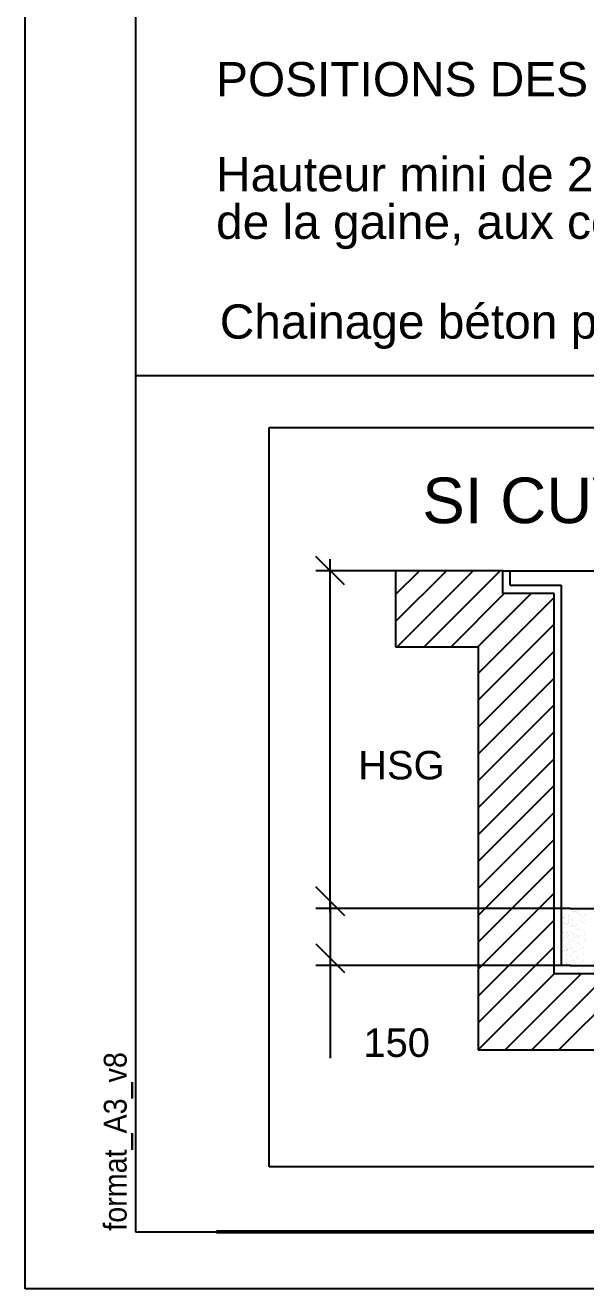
# Paper-space layout 'ldTemplatePARS001R3OrderA3BWPP03 (2)' of a CAD drawing. Header units: millimetres. Extents: x 302 to 722, y -383 to -86.
# Drawn here: x 302 to 351.1, y -383 to -272.2 of the extents above; entities that cross this region are included whole.
import ezdxf

# ---------------------------------------------------------------- set-up
doc = ezdxf.new("R2010")
doc.units = ezdxf.units.MM
doc.layers.add('AM_0', color=7, linetype='Continuous', lineweight=50)
doc.layers.add('AM_6', color=2, linetype='Continuous', lineweight=35)
doc.layers.add('DXF', color=7, linetype='Continuous')
doc.layers.add('DXF_FETT', color=7, linetype='Continuous')
doc.styles.add('LD', font='ARIALUNI.TTF')
doc.styles.get("Standard").update_dxf_attribs({"font": 'ARIALUNI.TTF'})

psp = doc.layouts.new('ldTemplatePARS001R3OrderA3BWPP03 (2)')

# ---------------------------------------------------------------- linework, layer by layer
psp.add_line((475.359, -302.975), (311.65, -302.975))
at = {"color": 7}
for p, q in [((323.362, -372.317), (323.362, -307.511)), ((323.362, -307.511), (421.168, -307.511)), ((329.971, -321.309), (327.471, -318.809)), ((334.449, -320.059), (327.471, -320.059)), ((328.721, -350.02), (328.721, -319.059)), ((334.449, -320.059), (334.449, -326.726)), ((341.687, -320.059), (334.449, -320.059)), ((334.449, -324.515), (338.904, -320.059)), ((334.449, -322.158), (336.547, -320.059)), ((334.594, -326.726), (341.261, -320.059)), ((336.951, -326.726), (343.618, -320.059)), ((343.854, -320.059), (341.687, -320.059)), ((343.854, -322.059), (343.854, -320.059)), ((343.854, -320.059), (360.242, -320.059)), ((344.484, -321.332), (344.484, -320.059)), ((339.308, -326.726), (343.975, -322.059)), ((341.665, -326.726), (346.332, -322.059)), ((347.021, -322.059), (343.854, -322.059)), ((344.484, -321.332), (348.976, -321.332)), ((348.354, -322.059), (347.021, -322.059)), ((348.354, -355.393), (348.354, -322.059)), ((348.976, -321.332), (348.976, -354.665)), ((341.687, -329.061), (348.354, -322.395)), ((341.687, -331.418), (348.354, -324.752)), ((334.449, -326.726), (341.687, -326.726)), ((341.687, -326.726), (341.687, -362.059)), ((341.687, -333.775), (348.354, -327.109)), ((341.687, -336.132), (348.354, -329.466)), ((341.687, -338.489), (348.354, -331.823)), ((341.687, -340.846), (348.354, -334.18)), ((341.687, -343.203), (348.354, -336.537)), ((341.687, -345.56), (348.354, -338.894)), ((341.687, -347.917), (348.354, -341.251)), ((341.687, -350.274), (348.354, -343.608)), ((341.687, -352.631), (348.354, -345.965)), ((327.471, -347.77), (329.971, -350.27)), ((329.971, -350.27), (327.471, -347.77)), ((341.687, -354.988), (348.354, -348.322)), ((349.76, -349.665), (327.471, -349.665)), ((349.76, -349.665), (327.471, -349.665)), ((328.721, -349.02), (328.721, -355.02)), ((348.98, -349.964), (348.98, -349.964)), ((349.76, -349.665), (406.282, -349.687)), ((350.036, -349.972), (350.036, -349.972)), ((350.173, -349.96), (350.173, -349.96)), ((350.232, -349.907), (350.232, -349.907)), ((350.385, -349.932), (350.385, -349.932)), ((350.438, -349.822), (350.438, -349.822)), ((350.758, -349.689), (350.758, -349.689)), ((341.687, -357.345), (348.354, -350.679)), ((349.085, -350.378), (349.085, -350.378)), ((349.115, -350.943), (349.115, -350.943)), ((349.154, -350.5), (349.154, -350.5)), ((349.164, -350.855), (349.164, -350.855)), ((349.179, -350.427), (349.179, -350.427)), ((349.237, -350.236), (349.237, -350.236)), ((349.248, -350.548), (349.248, -350.548)), ((349.253, -351.019), (349.253, -351.019)), ((349.32, -351.037), (349.32, -351.037)), ((349.422, -350.957), (349.422, -350.957)), ((349.574, -350.887), (349.574, -350.887)), ((349.583, -350.309), (349.583, -350.309)), ((349.599, -350.678), (349.599, -350.678)), ((349.622, -350.658), (349.622, -350.658)), ((349.627, -350.872), (349.627, -350.872)), ((349.644, -350.395), (349.644, -350.395)), ((349.82, -351.09), (349.82, -351.09)), ((349.829, -350.596), (349.829, -350.596)), ((349.947, -350.503), (349.947, -350.503)), ((349.948, -350.739), (349.948, -350.739)), ((350.344, -351.037), (350.344, -351.037)), ((350.375, -350.023), (350.375, -350.023)), ((350.542, -350.236), (350.542, -350.236)), ((350.622, -350.713), (350.622, -350.713)), ((350.636, -350.285), (350.636, -350.285)), ((350.778, -350.895), (350.778, -350.895)), ((350.88, -350.815), (350.88, -350.815)), ((350.98, -350.959), (350.98, -350.959)), ((351.041, -350.167), (351.041, -350.167)), ((351.079, -350.515), (351.079, -350.515)), ((351.085, -350.73), (351.085, -350.73)), ((351.102, -350.252), (351.102, -350.252)), ((348.976, -351.674), (348.976, -351.674)), ((348.995, -351.61), (348.995, -351.61)), ((349.048, -351.104), (349.048, -351.104)), ((349.065, -351.731), (349.065, -351.731)), ((349.089, -351.659), (349.089, -351.659)), ((349.159, -351.78), (349.159, -351.78)), ((349.181, -351.224), (349.181, -351.224)), ((349.401, -351.636), (349.401, -351.636)), ((349.418, -352.005), (349.418, -352.005)), ((349.518, -351.815), (349.518, -351.815)), ((349.522, -351.101), (349.522, -351.101)), ((349.532, -351.889), (349.532, -351.889)), ((349.534, -352.087), (349.534, -352.087)), ((349.602, -352.011), (349.602, -352.011)), ((349.792, -351.794), (349.792, -351.794)), ((349.818, -351.255), (349.818, -351.255)), ((349.925, -351.973), (349.925, -351.973)), ((349.946, -351.204), (349.946, -351.204)), ((350.023, -351.17), (350.023, -351.17)), ((350.039, -352.153), (350.039, -352.153)), ((350.057, -351.871), (350.057, -351.871)), ((350.11, -352.174), (350.11, -352.174)), ((350.184, -351.284), (350.184, -351.284)), ((350.421, -352.065), (350.421, -352.065)), ((350.434, -351.531), (350.434, -351.531)), ((350.453, -351.467), (350.453, -351.467)), ((350.465, -352.163), (350.465, -352.163)), ((350.547, -351.516), (350.547, -351.516)), ((350.671, -352.078), (350.671, -352.078)), ((350.859, -351.494), (350.859, -351.494)), ((350.99, -351.747), (350.99, -351.747)), ((350.991, -351.945), (350.991, -351.945)), ((327.471, -352.77), (329.971, -355.27)), ((341.687, -359.702), (348.354, -353.036)), ((348.976, -352.963), (348.976, -352.963)), ((348.979, -352.576), (348.979, -352.576)), ((349, -352.89), (349, -352.89)), ((349.007, -352.305), (349.007, -352.305)), ((349.052, -353.157), (349.052, -353.157)), ((349.07, -353.012), (349.07, -353.012)), ((349.16, -352.234), (349.16, -352.234)), ((349.174, -352.451), (349.174, -352.451)), ((349.2, -352.988), (349.2, -352.988)), ((349.213, -352.22), (349.213, -352.22)), ((349.257, -353.252), (349.257, -353.252)), ((349.443, -353.121), (349.443, -353.121)), ((349.486, -353.275), (349.486, -353.275)), ((349.513, -353.242), (349.513, -353.242)), ((349.581, -352.609), (349.581, -352.609)), ((349.638, -352.417), (349.638, -352.417)), ((349.655, -353.213), (349.655, -353.213)), ((349.766, -352.81), (349.766, -352.81)), ((349.857, -352.435), (349.857, -352.435)), ((349.86, -353.128), (349.86, -353.128)), ((349.875, -353.198), (349.875, -353.198)), ((349.929, -352.385), (349.929, -352.385)), ((350.029, -352.575), (350.029, -352.575)), ((350.312, -352.238), (350.312, -352.238)), ((350.364, -352.699), (350.364, -352.699)), ((350.458, -352.748), (350.458, -352.748)), ((350.577, -353.293), (350.577, -353.293)), ((350.658, -352.846), (350.658, -352.846)), ((350.714, -353.11), (350.714, -353.11)), ((350.901, -352.979), (350.901, -352.979)), ((350.916, -353.173), (350.916, -353.173)), ((351.038, -352.467), (351.038, -352.467)), ((351.096, -352.275), (351.096, -352.275)), ((351.113, -353.071), (351.113, -353.071)), ((328.721, -354.02), (328.721, -362.8)), ((348.981, -354.243), (348.981, -354.243)), ((349.045, -354.279), (349.045, -354.279)), ((349.119, -353.435), (349.119, -353.435)), ((349.216, -353.357), (349.216, -353.357)), ((349.281, -353.36), (349.281, -353.36)), ((349.354, -354.353), (349.354, -354.353)), ((349.437, -353.769), (349.437, -353.769)), ((349.453, -354.138), (349.453, -354.138)), ((349.454, -354.029), (349.454, -354.029)), ((349.458, -353.315), (349.458, -353.315)), ((349.766, -354.343), (349.766, -354.343)), ((349.768, -353.667), (349.768, -353.667)), ((349.847, -353.902), (349.847, -353.902)), ((349.861, -354.187), (349.861, -354.187)), ((349.95, -353.385), (349.95, -353.385)), ((350.044, -353.434), (350.044, -353.434)), ((350.046, -354.389), (350.046, -354.389)), ((350.051, -353.511), (350.051, -353.511)), ((350.063, -354.251), (350.063, -354.251)), ((350.256, -353.426), (350.256, -353.426)), ((350.266, -353.356), (350.266, -353.356)), ((350.275, -353.931), (350.275, -353.931)), ((350.369, -353.98), (350.369, -353.98)), ((350.37, -353.746), (350.37, -353.746)), ((350.503, -354.137), (350.503, -354.137)), ((350.812, -354.21), (350.812, -354.21)), ((350.894, -353.627), (350.894, -353.627)), ((350.904, -354.334), (350.904, -354.334)), ((349.76, -354.665), (327.471, -354.665)), ((341.687, -362.059), (348.354, -355.393)), ((341.687, -362.059), (348.354, -355.393)), ((344.044, -362.059), (350.711, -355.393)), ((346.401, -362.059), (353.068, -355.393)), ((406.687, -355.393), (348.354, -355.393)), ((348.758, -362.059), (355.425, -355.393)), ((349.061, -354.648), (349.061, -354.648)), ((349.072, -354.623), (349.072, -354.623)), ((349.11, -354.665), (349.11, -354.665)), ((349.24, -354.561), (349.24, -354.561)), ((349.393, -354.49), (349.393, -354.49)), ((349.424, -354.474), (349.424, -354.474)), ((349.446, -354.476), (349.446, -354.476)), ((349.674, -354.55), (349.674, -354.55)), ((349.76, -354.665), (406.282, -354.675)), ((349.861, -354.616), (349.861, -354.616)), ((349.955, -354.665), (349.955, -354.665)), ((350.162, -354.641), (350.162, -354.641)), ((350.248, -354.452), (350.248, -354.452)), ((350.698, -354.419), (350.698, -354.419)), ((341.687, -362.059), (347.021, -362.059)), ((347.021, -362.059), (348.354, -362.059)), ((348.354, -362.059), (413.354, -362.059)), ((421.168, -372.317), (323.362, -372.317))]:
    psp.add_line(p, q, dxfattribs=at)
at = {"layer": 'AM_0'}
psp.add_line((318.77, -378), (587.493, -378), dxfattribs=at)
at = {"layer": 'DXF'}
for p, q in [((302, -383), (302, -86)), ((722, -383), (302, -383))]:
    psp.add_line(p, q, dxfattribs=at)
at = {"layer": 'DXF_FETT'}
for p, q in [((311.65, -90.65), (311.65, -378)), ((311.65, -378), (717, -378))]:
    psp.add_line(p, q, dxfattribs=at)

# ---------------------------------------------------------------- texts
at = {"color": 7, "style": 'LD'}
for s, height, p in [('SI CUVETTE ETANCHE', 4, (336.79, -315.894)), ('HSG', 2.5, (331.175, -338.355)), ('150', 2.5, (331.636, -362.68))]:
    psp.add_text(s, height=height, dxfattribs=at).set_placement(p)
at = {"layer": 'AM_6', "color": 7, "style": 'LD'}
for s, p in [('POSITIONS DES AXES DES CEINTURES BETON ', (318.722, -278.469)), ('Hauteur mini de 200 mm à réaliser sur les 2 faces latérales ', (318.722, -286.802)), ('de la gaine, aux cotes indiquées sur page avant travaux.', (318.722, -290.969)), ('Chainage béton pour linteaux des portes palières, hauteur mini de 200mm.', (319.043, -299.716))]:
    psp.add_text(s, height=3, dxfattribs=at).set_placement(p)
at = {"layer": 'DXF', "width": 0.9}
psp.add_text('format_A3_v8', height=2, rotation=90, dxfattribs=at).set_placement((310.882, -377.914))

doc.saveas('drawing.dxf')
